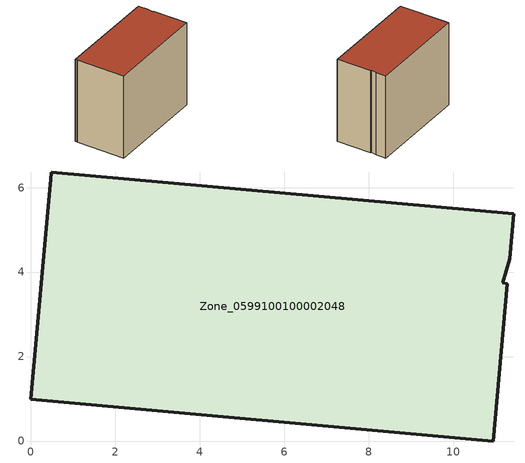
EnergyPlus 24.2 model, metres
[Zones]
Zone_0599100100002048
 floor ground (C_G): 0.46,6.08 0.47,6.18 0.49,6.37 11.43,5.38 11.33,4.32 11.17,3.75 11.28,3.72 10.94,0 0,0.99 z0
 wall outside (C_F): 0.47,6.18 0.46,6.08 0,0.99 10.94,0 11.28,3.72 11.17,3.75 11.33,4.32 11.43,5.38 0.49,6.37 0.47,6.18 z0:9.14
 roof outside (C_R): 10.94,0 11.28,3.72 11.17,3.75 11.33,4.32 11.43,5.38 0.49,6.37 0.47,6.18 0.46,6.08 0,0.99 z9.14
[BUILDING]
Pand.0599100100002048: North Axis=0; Terrain=City; Loads Convergence Tolerance Value=0.04; Temperature Convergence Tolerance Value=0.4; Solar Distribution=FullExterior; Maximum Number of Warmup Days=25; Minimum Number of Warmup Days=1
[Site:Location]
Rotterdam.The.Hague.AP_ZH_NLD Design_Conditions: Latitude=51.96; Longitude=4.45; Time Zone=1; Elevation=-4.5
[SITE:GROUNDTEMPERATURE:BUILDINGSURFACE]
18, 18, 18, 18, 18, 18, 18, 18, 18, 18, 18, 18
[MATERIAL] Thermal Absorptance=0.9; Solar Absorptance=0.7; Visible Absorptance=0.7
Name | Roughness | Thickness | Conductivity | Density | Specific Heat
G.TI.2006-2014 | MediumSmooth | 0.15 | 0.06 | 540 | 1210
F.TI.2006-2014 | Rough | 0.3 | 0.12 | 1920 | 840
R.TI.2006-2014 | MediumRough | 0.2 | 0.08 | 1500 | 1000
[CONSTRUCTION]
C_G: G.TI.2006-2014
C_F: F.TI.2006-2014
C_R: R.TI.2006-2014
[ZONE]
Zone_0599100100002048: Type=1; Multiplier=1; Ceiling Height=Autocalculate; Volume=Autocalculate; Floor Area=autocalculate; Part of Total Floor Area=Yes
[ZONEINFILTRATION:DESIGNFLOWRATE]
Infil_Zone_0599100100002048: Zone or ZoneList or Space or SpaceList=Zone_0599100100002048; Schedule=AlwaysOn; Design Flow Rate Calculation Method=Flow/Area; Flow Rate per Floor Area=0.0015; Constant Term Coefficient=1; Temperature Term Coefficient=0; Velocity Term Coefficient=0; Velocity Squared Term Coefficient=0
[HVACTEMPLATE:ZONE:IDEALLOADSAIRSYSTEM]
Zone_0599100100002048: Maximum Heating Supply Air Temperature=50; Minimum Cooling Supply Air Temperature=13; Maximum Heating Supply Air Humidity Ratio=0.0156; Minimum Cooling Supply Air Humidity Ratio=0.0077; Heating Limit=NoLimit; Cooling Limit=NoLimit; Dehumidification Control Type=ConstantSensibleHeatRatio; Cooling Sensible Heat Ratio=0.7; Dehumidification Setpoint=60; Humidification Control Type=None; Humidification Setpoint=30; Outdoor Air Method=None; Outdoor Air Flow Rate per Person=0.00944; Outdoor Air Flow Rate per Zone Floor Area=0; Outdoor Air Flow Rate per Zone=0; Demand Controlled Ventilation Type=None; Outdoor Air Economizer Type=NoEconomizer; Heat Recovery Type=None; Sensible Heat Recovery Effectiveness=0.7; Latent Heat Recovery Effectiveness=0.65
[ZONECONTROL:THERMOSTAT]
ThermostatControl_Zone_0599100100002048: Zone or ZoneList=Zone_0599100100002048; Control Type Schedule=DualSetpointControlType; Control 1=Thermostat_Zone_0599100100002048; Temperature Difference Between Cutout And Setpoint=0
[THERMOSTATSETPOINT:DUALSETPOINT]
Thermostat_Zone_0599100100002048: Heating Setpoint Temperature Schedule=HeatingSetpoint_Zone_0599100100002048; Cooling Setpoint Temperature Schedule=CoolingSetpoint_Zone_0599100100002048
[SCHEDULE:COMPACT]
HeatingSetpoint_Zone_0599100100002048: Through: 12/31, For: AllDays, Until: 24:00, 21
CoolingSetpoint_Zone_0599100100002048: Through: 12/31, For: AllDays, Until: 24:00, 24
DualSetpointControlType: Through: 12/31, For: AllDays, Until: 24:00, 4
AlwaysOn: Through: 12/31, For: AllDays, Until: 24:00, 1
